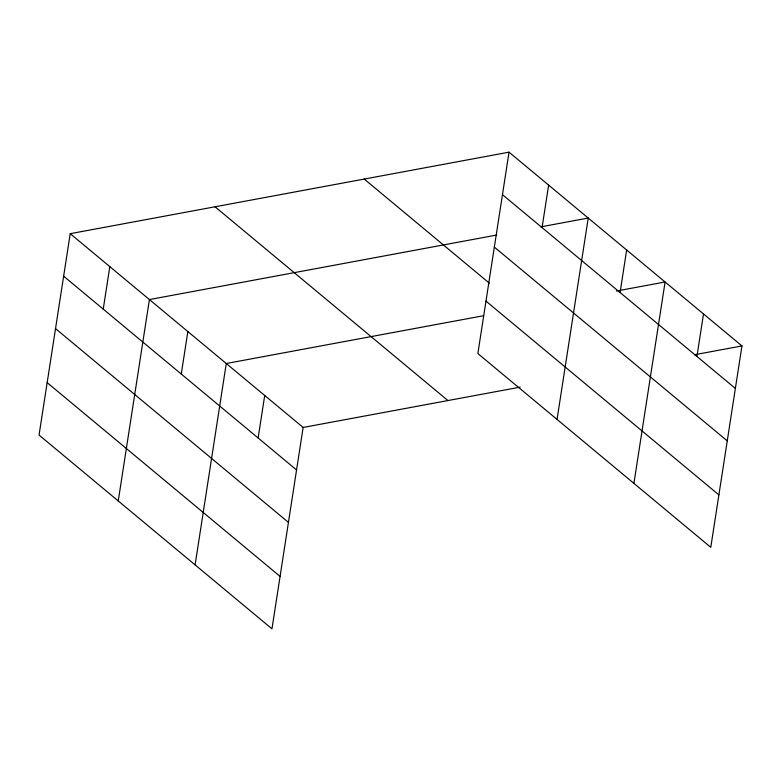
<?xml version="1.0" encoding="UTF-8"?>
<svg xmlns="http://www.w3.org/2000/svg" width="781" height="781" viewBox="0 0 781 781"><rect width="100%" height="100%" fill="white"/><g stroke="black" fill="none" stroke-linecap="round" stroke-linejoin="round"><path stroke-width="1.17" d="M70.222 233.685L39.05 435.066L271.964 628.832L303.135 427.451L70.222 233.685L509.036 152.168L741.95 345.934L710.778 547.315L477.865 353.549L509.036 152.168M103.238 309.13L109.818 266.624M118.243 500.943L149.415 299.562L496.833 235.022M181.27 374.04L187.85 331.534M195.104 564.888L226.275 363.507L483.576 315.709M258.13 437.985L264.71 395.479M542.053 227.613L548.633 185.107M557.048 419.426L588.23 218.045L540.755 226.871M620.075 292.524L626.655 250.018M633.918 483.371L665.09 281.99L616.424 291.03M696.935 356.468L703.515 313.962M303.135 427.451L520.175 387.132M694.475 354.759L741.95 345.934M502.456 194.664L735.37 388.44M494.344 247.099L727.257 440.865M364.229 179.064L489.345 283.161M485.977 301.115L718.891 494.89M215.029 206.78L447.943 400.555M63.642 276.181L296.555 469.957M55.529 328.616L288.443 522.391M47.163 382.631L280.076 576.407"/></g></svg>
